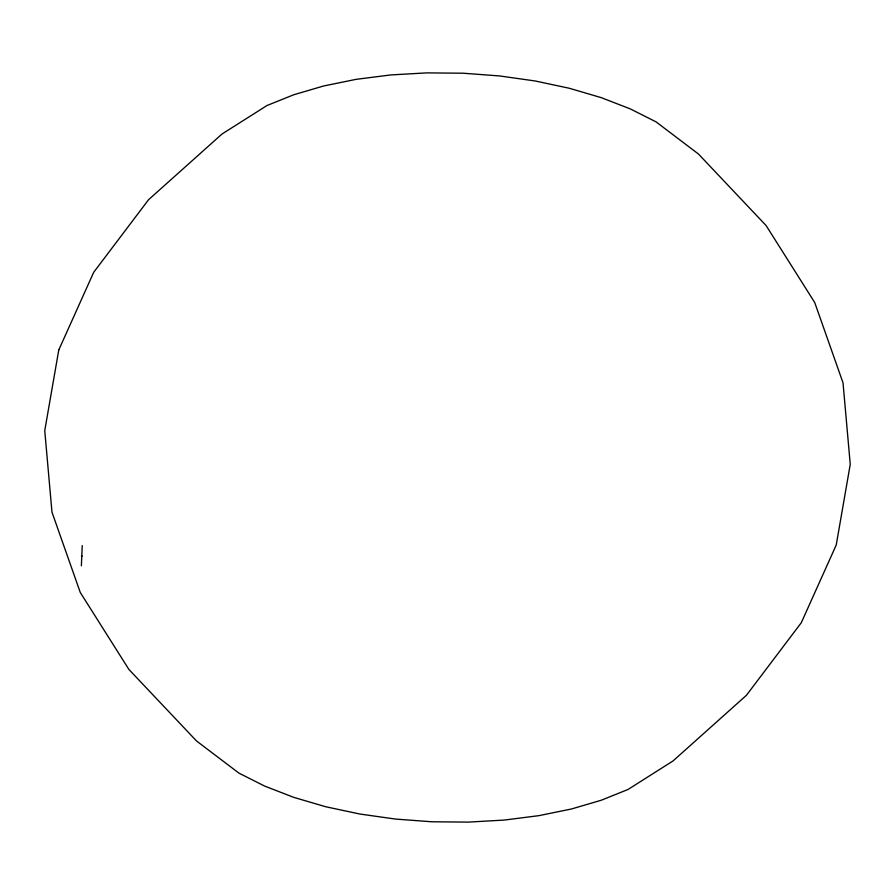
<?xml version="1.0" encoding="UTF-8"?>
<svg xmlns="http://www.w3.org/2000/svg" width="895" height="895" viewBox="0 0 895 895"><rect width="100%" height="100%" fill="white"/><g stroke="black" fill="none" stroke-linecap="round" stroke-linejoin="round"><path stroke-width="1.34" d="M81.378 565.841L82.228 545.581M58.779 349.967L44.75 430.618L51.977 512.164L80.27 592.456L128.88 669.415L196.542 740.993L239.01 773.168L264.719 786.112L293.806 797.378L325.713 806.742L359.79 814.014L395.4 819.059L431.815 821.778L468.331 822.113L504.232 820.066L538.801 815.669L571.379 809.013L601.306 800.219L628.01 789.479L673.018 760.963L746.43 695.292L801.316 622.685L836.221 545.033L850.25 464.382L843.023 382.836L814.73 302.544L766.12 225.585L698.458 154.007L655.99 121.832L630.281 108.888L601.194 97.622L569.287 88.258L535.21 80.986L499.6 75.941L463.185 73.222L426.669 72.887L390.768 74.934L356.199 79.331L323.621 85.987L293.694 94.78L266.99 105.52L221.982 134.037L148.57 199.708L93.684 272.315L58.779 349.967M81.781 556.343L81.534 555.75L81.781 556.343"/></g></svg>
